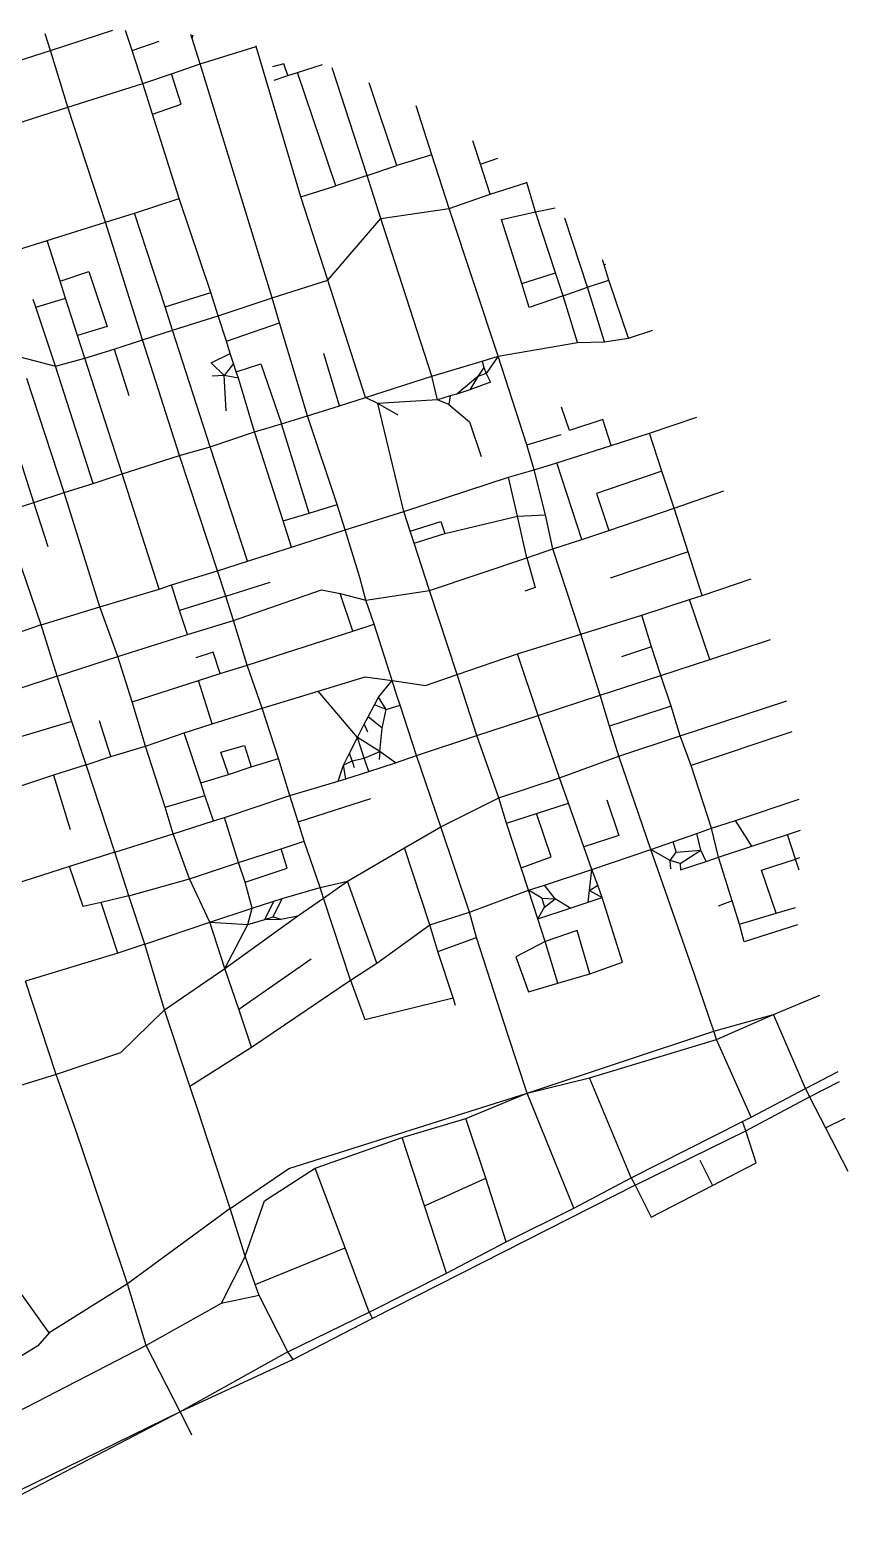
# Model space of a CAD drawing. Header units: metres. Extents: x 629045 to 631985, y 4832799 to 4835495.
# Drawn here: x 630681 to 631985, y 4833102 to 4835495 of the extents above; entities that cross this region are included whole.
import ezdxf

# ---------------------------------------------------------------- set-up
doc = ezdxf.new("R2010")
doc.units = ezdxf.units.M

msp = doc.modelspace()

# ---------------------------------------------------------------- linework, layer by layer
at = {"layer": 'ROADS'}
for points in [[(630713.3, 4835462.6), (630704.8, 4835489)], [(630713.3, 4835462.6), (630812.8, 4835495.3)], [(630843.2, 4835462.8), (630832.7, 4835494.8)], [(630843.2, 4835462.8), (630886.7, 4835477.5)], [(630938.9, 4835481.7), (630936.9, 4835488)], [(630938.9, 4835481.7), (630940.9, 4835487.5)], [(630952, 4835441.2), (630938.9, 4835481.7)], [(630952, 4835441.2), (631040.9, 4835469.3)], [(631040.9, 4835469.3), (631040.9, 4835470.1)], [(631040.9, 4835469.3), (631042.4, 4835469.8)], [(631112.5, 4835229.4), (631040.9, 4835469.3)], [(630494.8, 4835393.1), (630713.3, 4835462.6)], [(630740.7, 4835372.5), (630713.3, 4835462.6)], [(630860.4, 4835410.1), (630843.2, 4835462.8)], [(630906.3, 4835425.7), (630952, 4835441.2)], [(631066.8, 4835068.8), (630952, 4835441.2)], [(631091.7, 4835422.6), (631085.3, 4835441.4), (631067.3, 4835436.5)], [(630860.4, 4835410.1), (630906.3, 4835425.7)], [(630875.7, 4835361.4), (630921.6, 4835377.1), (630906.3, 4835425.7)], [(631069.8, 4835415.4), (631091.7, 4835422.6)], [(631091.7, 4835422.6), (631107.2, 4835427.4)], [(631107.2, 4835427.4), (631146.7, 4835440.2)], [(631168, 4835247.1), (631107.2, 4835427.4)], [(631218.2, 4835263.6), (631162.1, 4835435.1)], [(630740.7, 4835372.5), (630860.4, 4835410.1)], [(630875.7, 4835361.4), (630860.4, 4835410.1)], [(631265.5, 4835279.3), (631221.1, 4835411)], [(630556.3, 4835313.6), (630740.7, 4835372.5)], [(630801, 4835189.4), (630740.7, 4835372.5)], [(631321.3, 4835296.7), (631296.3, 4835374.3)], [(630918.2, 4835226.6), (630875.7, 4835361.4)], [(631398.8, 4835281.6), (631386.7, 4835318.9)], [(631218.2, 4835263.6), (631265.5, 4835279.3)], [(631321.3, 4835296.7), (631265.5, 4835279.3)], [(631349.1, 4835210.7), (631321.3, 4835296.7)], [(631398.8, 4835281.6), (631426.4, 4835291.3)], [(631414.4, 4835233.7), (631398.8, 4835281.6)], [(631218.2, 4835263.6), (631168, 4835247.1)], [(631239.9, 4835194.8), (631218.2, 4835263.6)], [(631414.4, 4835233.7), (631472.7, 4835252.1)], [(631472.7, 4835252.1), (631472.5, 4835252.8)], [(631472.7, 4835252.1), (631473.1, 4835252.2)], [(631486.3, 4835205.6), (631472.7, 4835252.1)], [(630847.1, 4835203.3), (630918.2, 4835226.6)], [(630968.8, 4835077.2), (630918.2, 4835226.6)], [(631112.5, 4835229.4), (631168, 4835247.1)], [(631155.6, 4835096.8), (631112.5, 4835229.4)], [(631349.1, 4835210.7), (631414.4, 4835233.7)], [(630801, 4835189.4), (630847.1, 4835203.3)], [(630896.3, 4835054.5), (630847.1, 4835203.3)], [(631239.9, 4835194.8), (631349.1, 4835210.7)], [(631427.1, 4834975.4), (631349.1, 4835210.7)], [(631464.5, 4835091.3), (631432.5, 4835193.3), (631486.3, 4835205.6)], [(631486.3, 4835205.6), (631517.6, 4835212)], [(631518.5, 4835108.6), (631486.3, 4835205.6)], [(630708.1, 4835160.1), (630801, 4835189.4)], [(630859.8, 4835001.9), (630801, 4835189.4)], [(631155.6, 4835096.8), (631239.9, 4835194.8)], [(631321.1, 4834943.6), (631239.9, 4835194.8)], [(631569.6, 4835085.7), (631533.5, 4835195.6)], [(630614.6, 4835130.7), (630708.1, 4835160.1)], [(630728.8, 4835094.9), (630708.1, 4835160.1)], [(630728.8, 4835094.9), (630774.5, 4835110.8), (630803.5, 4835022.9), (630756.5, 4835008.6)], [(631464.5, 4835091.3), (631518.5, 4835108.6)], [(631530.5, 4835071.9), (631518.5, 4835108.6)], [(631595.8, 4835120.9), (631593.4, 4835129)], [(631595.8, 4835120.9), (631598.7, 4835122.3)], [(631603.4, 4835096.7), (631595.8, 4835120.9)], [(630737.4, 4835067.9), (630728.8, 4835094.9)], [(631066.8, 4835068.8), (631155.6, 4835096.8)], [(631215.5, 4834909.6), (631155.6, 4835096.8)], [(631530.5, 4835071.9), (631476.5, 4835053.2), (631464.5, 4835091.3)], [(631530.5, 4835071.9), (631569.6, 4835085.7)], [(631569.6, 4835085.7), (631603.4, 4835096.7)], [(631596.7, 4834998.3), (631569.6, 4835085.7)], [(631634.5, 4835004.4), (631603.4, 4835096.7)], [(630689.9, 4835053.6), (630685.8, 4835065.9)], [(630689.9, 4835053.6), (630737.4, 4835067.9)], [(630756.5, 4835008.6), (630737.4, 4835067.9)], [(630896.3, 4835054.5), (630968.8, 4835077.2)], [(630980.7, 4835039.8), (630968.8, 4835077.2)], [(630980.7, 4835039.8), (631066.8, 4835068.8)], [(631078.6, 4835029), (631066.8, 4835068.8)], [(631553.4, 4834997.2), (631530.5, 4835071.9)], [(630721.1, 4834959.7), (630689.9, 4835053.6)], [(630908, 4835017.3), (630896.3, 4835054.5)], [(630908, 4835017.3), (630980.7, 4835039.8)], [(630993.6, 4834999.7), (630980.7, 4835039.8)], [(630859.8, 4835001.9), (630908, 4835017.3)], [(630967.9, 4834831.3), (630908, 4835017.3)], [(630993.6, 4834999.7), (631078.6, 4835029)], [(631122.9, 4834880.4), (631078.6, 4835029)], [(631634.5, 4835004.4), (631673.3, 4835016.9)], [(630767.9, 4834972.7), (630756.5, 4835008.6)], [(630767.9, 4834972.7), (630814.8, 4834986.8)], [(630814.8, 4834986.8), (630859.8, 4835001.9)], [(630814.8, 4834986.8), (630838, 4834913)], [(630918.9, 4834817.3), (630859.8, 4835001.9)], [(630999.9, 4834980.1), (630993.6, 4834999.7)], [(631427.1, 4834975.4), (631553.4, 4834997.2)], [(631553.4, 4834997.2), (631596.7, 4834998.3)], [(631596.7, 4834998.3), (631634.5, 4835004.4)], [(630664.5, 4834974.7), (630721.1, 4834959.7)], [(630721.1, 4834959.7), (630767.9, 4834972.7)], [(630827.7, 4834787.9), (630767.9, 4834972.7)], [(630990.1, 4834945), (630969.2, 4834964.9), (630999.9, 4834980.1)], [(631005.2, 4834963.8), (630990.1, 4834945)], [(631005.2, 4834963.8), (630999.9, 4834980.1)], [(631009.4, 4834950.9), (631005.2, 4834963.8)], [(631009.4, 4834950.9), (631048.6, 4834963.6), (631081.5, 4834868)], [(631174, 4834896.7), (631148.9, 4834980)], [(631321.1, 4834943.6), (631401.3, 4834967.7)], [(631401.3, 4834967.7), (631427.1, 4834975.4)], [(631401.3, 4834967.7), (631404.3, 4834957.7)], [(631427.1, 4834975.4), (631407.6, 4834947.9)], [(631472.6, 4834834.1), (631427.1, 4834975.4)], [(630735.1, 4834758.6), (630675.4, 4834940.3)], [(630781.2, 4834773), (630721.1, 4834959.7)], [(630990.1, 4834945), (630970.8, 4834943.7)], [(630993.2, 4834888.7), (630990.1, 4834945)], [(631012.8, 4834940.8), (630990.1, 4834945)], [(631012.8, 4834940.8), (631009.4, 4834950.9)], [(631038.3, 4834855.1), (631012.8, 4834940.8)], [(631215.5, 4834909.6), (631321.1, 4834943.6)], [(631330.5, 4834905.8), (631321.1, 4834943.6)], [(631394.4, 4834943.2), (631360.9, 4834915.2)], [(631407.6, 4834947.9), (631414.7, 4834934.1), (631382, 4834922)], [(631394.4, 4834943.2), (631382, 4834922)], [(631404.3, 4834957.7), (631394.4, 4834943.2)], [(631407.6, 4834947.9), (631394.4, 4834943.2)], [(631404.3, 4834957.7), (631407.6, 4834947.9)], [(630686.6, 4834742.4), (630628.3, 4834924.4)], [(631360.9, 4834915.2), (631350.4, 4834912.2)], [(631382, 4834922), (631360.9, 4834915.2)], [(631122.9, 4834880.4), (631174, 4834896.7)], [(631174, 4834896.7), (631215.5, 4834909.6)], [(631235.3, 4834900.4), (631215.5, 4834909.6)], [(631330.5, 4834905.8), (631235.3, 4834900.4)], [(631276.7, 4834728.3), (631235.3, 4834900.4)], [(631267.6, 4834881.7), (631235.3, 4834900.4)], [(631350.4, 4834912.2), (631330.5, 4834905.8)], [(631348.3, 4834898.4), (631330.5, 4834905.8)], [(631350.4, 4834912.2), (631348.3, 4834898.4)], [(631348.3, 4834898.4), (631381.1, 4834871.2), (631399.8, 4834815.7)], [(631607.2, 4834833.5), (631594, 4834874.7), (631540.8, 4834857.3), (631527.7, 4834894.4)], [(631038.3, 4834855.1), (631081.5, 4834868)], [(631081.5, 4834868), (631122.9, 4834880.4)], [(631125.6, 4834725.6), (631081.5, 4834868)], [(631170.2, 4834739.1), (631122.9, 4834880.4)], [(631668.2, 4834852.9), (631743.5, 4834878.3)], [(630967.9, 4834831.3), (631038.3, 4834855.1)], [(631084, 4834713), (631038.3, 4834855.1)], [(631472.6, 4834834.1), (631527.2, 4834851)], [(631607.2, 4834833.5), (631668.2, 4834852.9)], [(631687.8, 4834792.2), (631668.2, 4834852.9)], [(630918.9, 4834817.3), (630967.9, 4834831.3)], [(631027.3, 4834648.9), (630967.9, 4834831.3)], [(631484.1, 4834794.6), (631472.6, 4834834.1)], [(631520.3, 4834805.9), (631607.2, 4834833.5)], [(630827.7, 4834787.9), (630918.9, 4834817.3)], [(630979.6, 4834633.8), (630918.9, 4834817.3)], [(631484.1, 4834794.6), (631520.3, 4834805.9)], [(631560.3, 4834683.4), (631520.3, 4834805.9)], [(630735.1, 4834758.6), (630781.2, 4834773)], [(630781.2, 4834773), (630827.7, 4834787.9)], [(630886.6, 4834604.6), (630827.7, 4834787.9)], [(631276.7, 4834728.3), (631443.6, 4834782.6)], [(631443.6, 4834782.6), (631484.1, 4834794.6)], [(631457.7, 4834720.6), (631443.6, 4834782.6)], [(631502.2, 4834722.9), (631484.1, 4834794.6)], [(631687.8, 4834792.2), (631583.6, 4834756.7), (631603.2, 4834698)], [(631707.6, 4834733.3), (631687.8, 4834792.2)], [(630686.6, 4834742.4), (630735.1, 4834758.6)], [(630792, 4834576.2), (630735.1, 4834758.6)], [(631707.6, 4834733.3), (631786.8, 4834760.8)], [(630637.3, 4834726.6), (630686.6, 4834742.4)], [(630698.5, 4834547.5), (630637.3, 4834726.6)], [(630709.4, 4834671.9), (630686.6, 4834742.4)], [(631084, 4834713), (631125.6, 4834725.6)], [(631125.6, 4834725.6), (631170.2, 4834739.1)], [(631182.9, 4834698.8), (631170.2, 4834739.1)], [(631182.9, 4834698.8), (631276.7, 4834728.3)], [(631286.4, 4834697), (631276.7, 4834728.3)], [(631603.2, 4834698), (631707.6, 4834733.3)], [(631729.8, 4834663.8), (631707.6, 4834733.3)], [(631097.6, 4834671.3), (631084, 4834713)], [(631286.4, 4834697), (631335.8, 4834712.4), (631342.1, 4834693.3)], [(631342.1, 4834693.3), (631457.7, 4834720.6)], [(631457.7, 4834720.6), (631502.2, 4834722.9)], [(631472.8, 4834654.5), (631457.7, 4834720.6)], [(631514, 4834668.5), (631502.2, 4834722.9)], [(631097.6, 4834671.3), (631182.9, 4834698.8)], [(631206.2, 4834623), (631182.9, 4834698.8)], [(631292.9, 4834677.8), (631286.4, 4834697)], [(631292.9, 4834677.8), (631342.1, 4834693.3)], [(631317.5, 4834602.5), (631292.9, 4834677.8)], [(631514, 4834668.5), (631560.3, 4834683.4)], [(631560.3, 4834683.4), (631603.2, 4834698)], [(631027.3, 4834648.9), (631097.6, 4834671.3)], [(631317.5, 4834602.5), (631472.8, 4834654.5)], [(631472.8, 4834654.5), (631486, 4834606.8), (631469.5, 4834601.4)], [(631472.8, 4834654.5), (631514, 4834668.5)], [(631558.8, 4834532.9), (631514, 4834668.5)], [(631729.8, 4834663.8), (631605.4, 4834621.8)], [(631752, 4834594.4), (631729.8, 4834663.8)], [(630906.3, 4834611.3), (630979.6, 4834633.8)], [(630979.6, 4834633.8), (631027.3, 4834648.9)], [(630992.8, 4834593.3), (630979.6, 4834633.8)], [(630792, 4834576.2), (630886.6, 4834604.6)], [(630886.6, 4834604.6), (630906.3, 4834611.3)], [(630919.1, 4834570.6), (630906.3, 4834611.3)], [(630992.8, 4834593.3), (631063.6, 4834615.6)], [(631216.2, 4834587), (631206.2, 4834623)], [(631752, 4834594.4), (631830.4, 4834620.9)], [(630992.8, 4834593.3), (630919.1, 4834570.6)], [(631005.2, 4834554.6), (630992.8, 4834593.3)], [(631005.2, 4834554.6), (631145.5, 4834603.3)], [(631145.5, 4834603.3), (631175, 4834597.6)], [(631195, 4834537.6), (631175, 4834597.6)], [(631175, 4834597.6), (631216.2, 4834587)], [(631216.2, 4834587), (631317.5, 4834602.5)], [(631229.1, 4834548.6), (631216.2, 4834587)], [(631361.6, 4834468.4), (631317.5, 4834602.5)], [(631655.8, 4834563.2), (631732.2, 4834588)], [(631732.2, 4834588), (631752, 4834594.4)], [(631764.4, 4834492.3), (631732.2, 4834588)], [(630698.5, 4834547.5), (630792, 4834576.2)], [(630820.4, 4834496.9), (630792, 4834576.2)], [(630931.6, 4834531.9), (630919.1, 4834570.6)], [(631558.8, 4834532.9), (631655.8, 4834563.2)], [(631671.6, 4834512.3), (631655.8, 4834563.2)], [(630698.5, 4834547.5), (630582.9, 4834507.9)], [(630724, 4834465.7), (630698.5, 4834547.5)], [(630820.4, 4834496.9), (630931.6, 4834531.9)], [(630931.6, 4834531.9), (631005.2, 4834554.6)], [(631026.9, 4834483.5), (631005.2, 4834554.6)], [(631026.9, 4834483.5), (631195, 4834537.6)], [(631195, 4834537.6), (631229.1, 4834548.6)], [(631257.9, 4834458.9), (631229.1, 4834548.6)], [(631458, 4834501.6), (631558.8, 4834532.9)], [(631589.6, 4834435.3), (631558.8, 4834532.9)], [(631671.6, 4834512.3), (631623.4, 4834496.5)], [(631686.5, 4834466.8), (631671.6, 4834512.3)], [(631764.4, 4834492.3), (631860.9, 4834524.2)], [(630724, 4834465.7), (630820.4, 4834496.9)], [(630843.5, 4834424.8), (630820.4, 4834496.9)], [(630983.7, 4834470), (630972.8, 4834503.8), (630945.1, 4834495)], [(631361.6, 4834468.4), (631458, 4834501.6)], [(631490.7, 4834403.2), (631458, 4834501.6)], [(631686.5, 4834466.8), (631764.4, 4834492.3)], [(630724, 4834465.7), (630533.9, 4834403.2)], [(630747.2, 4834393.5), (630724, 4834465.7)], [(630949.2, 4834458.7), (630983.7, 4834470)], [(630983.7, 4834470), (631026.9, 4834483.5)], [(631050.5, 4834414.9), (631026.9, 4834483.5)], [(631139.8, 4834442.1), (631215.1, 4834464.7), (631257.9, 4834458.9)], [(631311, 4834450.9), (631361.6, 4834468.4)], [(631392.9, 4834371.3), (631361.6, 4834468.4)], [(631589.6, 4834435.3), (631686.5, 4834466.8)], [(631702.8, 4834418.2), (631686.5, 4834466.8)], [(630843.5, 4834424.8), (630949.2, 4834458.7)], [(630971.2, 4834389.9), (630949.2, 4834458.7)], [(631050.5, 4834414.9), (631139.8, 4834442.1)], [(631202.8, 4834368), (631139.8, 4834442.1)], [(631236.1, 4834432.5), (631257.9, 4834458.9)], [(631265.5, 4834434.9), (631257.9, 4834458.9)], [(631257.9, 4834458.9), (631311, 4834450.9)], [(630864.7, 4834354), (630843.5, 4834424.8)], [(630971.2, 4834389.9), (631050.5, 4834414.9)], [(631076.6, 4834334.5), (631050.5, 4834414.9)], [(631219.9, 4834401), (631229.8, 4834420.2)], [(631229.8, 4834420.2), (631236.1, 4834432.5)], [(631248.3, 4834412.8), (631229.8, 4834420.2)], [(631248.3, 4834412.8), (631236.1, 4834432.5)], [(631242.2, 4834382.7), (631248.3, 4834412.8)], [(631248.3, 4834412.8), (631270.8, 4834419.4)], [(631270.8, 4834419.4), (631265.5, 4834434.9)], [(631296.9, 4834339.1), (631270.8, 4834419.4)], [(631490.7, 4834403.2), (631589.6, 4834435.3)], [(631604.5, 4834386.2), (631589.6, 4834435.3)], [(631702.8, 4834418.2), (631604.5, 4834386.2)], [(631717, 4834370.8), (631702.8, 4834418.2)], [(631717, 4834370.8), (631887, 4834426.7)], [(630747.2, 4834393.5), (630556.4, 4834336.5)], [(630770, 4834324.7), (630747.2, 4834393.5)], [(630809.3, 4834337.7), (630791.4, 4834394.6)], [(630926.6, 4834375.5), (630971.2, 4834389.9)], [(631202.8, 4834368), (631213.4, 4834389.2)], [(631213.4, 4834389.2), (631219.9, 4834401)], [(631213.4, 4834389.2), (631218.4, 4834376.9)], [(631242.2, 4834382.7), (631219.9, 4834401)], [(631392.9, 4834371.3), (631490.7, 4834403.2)], [(631524.9, 4834303.7), (631490.7, 4834403.2)], [(630864.7, 4834354), (630926.6, 4834375.5)], [(630953, 4834296), (630926.6, 4834375.5)], [(631190.1, 4834343), (631202.8, 4834368)], [(631213.5, 4834335.3), (631202.8, 4834368)], [(631238.2, 4834345.6), (631202.8, 4834368)], [(631238.2, 4834345.6), (631242.2, 4834382.7)], [(631296.9, 4834339.1), (631392.9, 4834371.3)], [(631427.8, 4834272.1), (631392.9, 4834371.3)], [(631619.5, 4834338.3), (631604.5, 4834386.2)], [(631619.5, 4834338.3), (631717, 4834370.8)], [(631734.6, 4834323.2), (631717, 4834370.8)], [(631895.2, 4834377.2), (631734.6, 4834323.2)], [(630809.3, 4834337.7), (630864.7, 4834354)], [(630896, 4834256.8), (630864.7, 4834354)], [(630996.9, 4834309.3), (630985, 4834344.6), (631022.8, 4834355.4), (631033.4, 4834321.2)], [(631180.2, 4834323.7), (631190.1, 4834343)], [(631194.1, 4834330.7), (631190.1, 4834343)], [(631213.5, 4834335.3), (631238.2, 4834345.6)], [(631238.2, 4834345.6), (631237.5, 4834332.9)], [(631263.2, 4834327.5), (631238.2, 4834345.6)], [(630770, 4834324.7), (630718.1, 4834308)], [(630770, 4834324.7), (630809.3, 4834337.7)], [(630815.7, 4834185.1), (630770, 4834324.7)], [(630996.9, 4834309.3), (631033.4, 4834321.2)], [(631033.4, 4834321.2), (631076.6, 4834334.5)], [(631094.7, 4834275.5), (631076.6, 4834334.5)], [(631172.1, 4834298.2), (631180.2, 4834323.7)], [(631180.2, 4834323.7), (631194.1, 4834330.7)], [(631184.1, 4834302), (631180.2, 4834323.7)], [(631194.1, 4834330.7), (631213.5, 4834335.3)], [(631194.1, 4834330.7), (631197.5, 4834320.3)], [(631220.6, 4834313.7), (631213.5, 4834335.3)], [(631220.6, 4834313.7), (631263.2, 4834327.5)], [(631263.2, 4834327.5), (631296.9, 4834339.1)], [(631335.4, 4834225.7), (631296.9, 4834339.1)], [(631524.9, 4834303.7), (631619.5, 4834338.3)], [(631670.2, 4834189.5), (631619.5, 4834338.3)], [(631767.3, 4834223.6), (631734.6, 4834323.2)], [(630718.1, 4834308), (630581.3, 4834263)], [(630718.1, 4834308), (630744.5, 4834221.2)], [(630953, 4834296), (630996.9, 4834309.3)], [(630959.3, 4834275.7), (630953, 4834296)], [(631094.7, 4834275.5), (631172.1, 4834298.2)], [(631172.1, 4834298.2), (631184.1, 4834302)], [(631184.1, 4834302), (631220.6, 4834313.7)], [(631427.8, 4834272.1), (631524.9, 4834303.7)], [(631539.2, 4834263.4), (631524.9, 4834303.7)], [(630896, 4834256.8), (630959.3, 4834275.7)], [(630973, 4834235.3), (630959.3, 4834275.7)], [(630990.5, 4834240.8), (631094.7, 4834275.5)], [(631108, 4834233.4), (631094.7, 4834275.5)], [(631108, 4834233.4), (631223.9, 4834270.7)], [(631335.4, 4834225.7), (631427.8, 4834272.1)], [(631440.2, 4834231.4), (631427.8, 4834272.1)], [(631600, 4834268.9), (631619.1, 4834212), (631563.5, 4834193.8)], [(631805.3, 4834235.9), (631906.9, 4834270)], [(630908.9, 4834214.4), (630896, 4834256.8)], [(631440.2, 4834231.4), (631488.2, 4834246.9)], [(631463.4, 4834160.3), (631511.3, 4834177.9), (631488.2, 4834246.9)], [(631488.2, 4834246.9), (631539.2, 4834263.4)], [(631563.5, 4834193.8), (631539.2, 4834263.4)], [(630908.9, 4834214.4), (630973, 4834235.3)], [(630973, 4834235.3), (630990.5, 4834240.8)], [(631013.1, 4834168.8), (630990.5, 4834240.8)], [(631117.7, 4834202.7), (631108, 4834233.4)], [(631277.5, 4834192.4), (631335.4, 4834225.7)], [(631381.2, 4834089.6), (631335.4, 4834225.7)], [(631463.4, 4834160.3), (631440.2, 4834231.4)], [(631743.9, 4834215.3), (631767.3, 4834223.6)], [(631767.3, 4834223.6), (631805.3, 4834235.9)], [(631778.4, 4834177.1), (631767.3, 4834223.6)], [(631831.3, 4834194.7), (631805.3, 4834235.9)], [(631888.1, 4834213.7), (631908.9, 4834220.6)], [(630815.7, 4834185.1), (630908.9, 4834214.4)], [(630934.7, 4834142.9), (630908.9, 4834214.4)], [(631080.8, 4834190.9), (631117.7, 4834202.7)], [(631143, 4834129.2), (631117.7, 4834202.7)], [(631670.2, 4834189.5), (631705.2, 4834201.8)], [(631705.2, 4834201.8), (631743.9, 4834215.3)], [(631705.2, 4834201.8), (631710.8, 4834185.3)], [(631750.2, 4834188.5), (631743.9, 4834215.3)], [(631831.3, 4834194.7), (631888.1, 4834213.7)], [(631900.8, 4834174.2), (631888.1, 4834213.7)], [(630815.7, 4834185.1), (630743.4, 4834162.5)], [(630837.9, 4834115.7), (630815.7, 4834185.1)], [(631013.1, 4834168.8), (631080.8, 4834190.9)], [(631023.7, 4834137.5), (631090.6, 4834159.9), (631080.8, 4834190.9)], [(631186.6, 4834139), (631277.5, 4834192.4)], [(631317.8, 4834069.3), (631277.5, 4834192.4)], [(631576.1, 4834157.6), (631563.5, 4834193.8)], [(631576.1, 4834157.6), (631670.2, 4834189.5)], [(631740.1, 4833990.4), (631670.2, 4834189.5)], [(631701.3, 4834172), (631670.2, 4834189.5)], [(631701.3, 4834172), (631710.8, 4834185.3)], [(631710.8, 4834185.3), (631750.2, 4834188.5)], [(631716.9, 4834167.4), (631750.2, 4834188.5)], [(631758.5, 4834170.5), (631750.2, 4834188.5)], [(631758.5, 4834170.5), (631778.4, 4834177.1)], [(631778.4, 4834177.1), (631831.3, 4834194.7)], [(631800.2, 4834107.7), (631778.4, 4834177.1)], [(631870.1, 4834088.1), (631846.8, 4834156.4), (631900.8, 4834174.2)], [(631907.5, 4834176.5), (631900.8, 4834174.2)], [(631906.9, 4834156.4), (631900.8, 4834174.2)], [(630743.4, 4834162.5), (630625.7, 4834124.7)], [(630793.9, 4834104.9), (630765.5, 4834098.5), (630743.4, 4834162.5)], [(630934.7, 4834142.9), (631013.1, 4834168.8)], [(631023.7, 4834137.5), (631013.1, 4834168.8)], [(631475.1, 4834124.6), (631463.4, 4834160.3)], [(631500.7, 4834132.9), (631576.1, 4834157.6)], [(631572.4, 4834124.4), (631576.1, 4834157.6)], [(631586, 4834132.5), (631576.1, 4834157.6)], [(631716.9, 4834167.4), (631701.3, 4834172)], [(631702.3, 4834158.9), (631701.3, 4834172)], [(631716.9, 4834167.4), (631717.6, 4834157), (631758.5, 4834170.5)], [(630837.9, 4834115.7), (630934.7, 4834142.9)], [(630967.4, 4834073.7), (630934.7, 4834142.9)], [(631034.7, 4834096.3), (631023.7, 4834137.5)], [(631082.6, 4834111.6), (631143, 4834129.2)], [(631143, 4834129.2), (631186.6, 4834139)], [(631148.4, 4834112.1), (631143, 4834129.2)], [(631148.4, 4834112.1), (631186.6, 4834139)], [(631233.3, 4834008.5), (631186.6, 4834139)], [(631475.1, 4834124.6), (631500.7, 4834132.9)], [(631517.9, 4834111), (631500.7, 4834132.9)], [(631572.4, 4834124.4), (631586, 4834132.5)], [(631592.9, 4834113.3), (631586, 4834132.5)], [(630837.9, 4834115.7), (630793.9, 4834104.9)], [(630820.5, 4834024.6), (630793.9, 4834104.9)], [(630863.5, 4834038.7), (630837.9, 4834115.7)], [(631034.7, 4834096.3), (631069.5, 4834107.2)], [(631055.2, 4834078.1), (631069.5, 4834107.2)], [(631068.2, 4834082.3), (631082.6, 4834111.6)], [(631069.5, 4834107.2), (631082.6, 4834111.6)], [(631107.8, 4834083.8), (631148.4, 4834112.1)], [(631191.8, 4833981.2), (631148.4, 4834112.1)], [(631381.2, 4834089.6), (631475.1, 4834124.6)], [(631490.4, 4834078.9), (631475.1, 4834124.6)], [(631496.7, 4834111.8), (631475.1, 4834124.6)], [(631496.7, 4834111.8), (631500.9, 4834097.5)], [(631496.7, 4834111.8), (631517.9, 4834111)], [(631500.9, 4834097.5), (631517.9, 4834111)], [(631541.9, 4834096.2), (631517.9, 4834111)], [(631541.9, 4834096.2), (631570.6, 4834105.8)], [(631570.6, 4834105.8), (631572.4, 4834124.4)], [(631570.6, 4834105.8), (631592.9, 4834113.3)], [(631572.4, 4834124.4), (631592.9, 4834113.3)], [(631573.1, 4833991.6), (631625.1, 4834010.3), (631592.9, 4834113.3)], [(631800.2, 4834107.7), (631777.7, 4834099.5)], [(631811.7, 4834070.7), (631800.2, 4834107.7)], [(630967.4, 4834073.7), (631034.7, 4834096.3)], [(630991.2, 4834000), (631107.8, 4834083.8)], [(631028, 4834070.3), (631034.7, 4834096.3)], [(631028, 4834070.3), (631055.2, 4834078.1)], [(631055.2, 4834078.1), (631068.2, 4834082.3)], [(631055.2, 4834078.1), (631080.6, 4834078.6)], [(631068.2, 4834082.3), (631080.6, 4834078.6)], [(631080.6, 4834078.6), (631107.8, 4834083.8)], [(631317.8, 4834069.3), (631381.2, 4834089.6)], [(631392.3, 4834049.6), (631381.2, 4834089.6)], [(631490.4, 4834078.9), (631500.9, 4834097.5)], [(631490.4, 4834078.9), (631541.9, 4834096.2)], [(631502, 4834043), (631490.4, 4834078.9)], [(631811.7, 4834070.7), (631870.1, 4834088.1)], [(631870.1, 4834088.1), (631901.2, 4834097.3)], [(630863.5, 4834038.7), (630967.4, 4834073.7)], [(630991.2, 4834000), (630967.4, 4834073.7)], [(630967.4, 4834073.7), (631028, 4834070.3)], [(630991.2, 4834000), (631028, 4834070.3)], [(631233.3, 4834008.5), (631317.8, 4834069.3)], [(631330.9, 4834027.1), (631317.8, 4834069.3)], [(631573.1, 4833991.6), (631553, 4834060.3), (631502, 4834043)], [(631904, 4834069.5), (631819.3, 4834042.4), (631811.7, 4834070.7)], [(630863.5, 4834038.7), (630820.5, 4834024.6)], [(630894.8, 4833934.1), (630863.5, 4834038.7)], [(631330.9, 4834027.1), (631392.3, 4834049.6)], [(631442.6, 4833894.8), (631392.3, 4834049.6)], [(631502, 4834043), (631454.9, 4834018.4), (631475.1, 4833962.9), (631522.1, 4833976.6)], [(631522.1, 4833976.6), (631502, 4834043)], [(630820.5, 4834024.6), (630673.5, 4833979.7)], [(631013.5, 4833935), (631128.9, 4834015.2)], [(631191.8, 4833981.2), (631233.3, 4834008.5)], [(631355, 4833953.1), (631330.9, 4834027.1)], [(630894.8, 4833934.1), (630991.2, 4834000)], [(631013.5, 4833935), (630991.2, 4834000)], [(631522.1, 4833976.6), (631573.1, 4833991.6)], [(631770.9, 4833899.9), (631740.1, 4833990.4)], [(630722.5, 4833831), (630673.5, 4833979.7)], [(631033.9, 4833874.4), (631191.8, 4833981.2)], [(631191.8, 4833981.2), (631214.3, 4833918.8), (631355, 4833953.1)], [(631865.9, 4833926.5), (631939.8, 4833957.5)], [(630894.8, 4833934.1), (630825, 4833865.7), (630722.5, 4833831)], [(630935.2, 4833812.6), (630894.8, 4833934.1)], [(631033.9, 4833874.4), (631013.5, 4833935)], [(631359, 4833940.9), (631355, 4833953.1)], [(631770.9, 4833899.9), (631865.9, 4833926.5)], [(631775.2, 4833886.8), (631865.9, 4833926.5)], [(631916.7, 4833808.6), (631865.9, 4833926.5)], [(631473, 4833801.4), (631442.6, 4833894.8)], [(631473, 4833801.4), (631770.9, 4833899.9)], [(631572.5, 4833825.6), (631775.2, 4833886.8)], [(631775.2, 4833886.8), (631770.9, 4833899.9)], [(631830.1, 4833763.3), (631775.2, 4833886.8)], [(630935.2, 4833812.6), (631033.9, 4833874.4)], [(630722.5, 4833831), (630454.9, 4833748.6)], [(630754.3, 4833740.6), (630722.5, 4833831)], [(631473, 4833801.4), (631572.5, 4833825.6)], [(631638.9, 4833666.5), (631572.5, 4833825.6)], [(631916.7, 4833808.6), (631968.9, 4833835.6)], [(631923.3, 4833795.7), (631971.3, 4833820.1)], [(630948, 4833774.6), (630935.2, 4833812.6)], [(630999.5, 4833617.8), (631093.4, 4833681.4), (631473, 4833801.4)], [(631375.5, 4833760.9), (631473, 4833801.4)], [(631547.4, 4833618.1), (631473, 4833801.4)], [(631821.9, 4833741.5), (631923.3, 4833795.7)], [(631830.1, 4833763.3), (631916.7, 4833808.6)], [(631916.7, 4833808.6), (631923.3, 4833795.7)], [(631923.3, 4833795.7), (631949, 4833745.9)], [(630964.1, 4833725.8), (630948, 4833774.6)], [(631274, 4833730.6), (631375.5, 4833760.9)], [(631407.1, 4833665.9), (631375.5, 4833760.9)], [(631638.9, 4833666.5), (631816.5, 4833756.4)], [(631816.5, 4833756.4), (631830.1, 4833763.3)], [(631821.9, 4833741.5), (631816.5, 4833756.4)], [(631949, 4833745.9), (631980.1, 4833761.6)], [(631949, 4833745.9), (631984.6, 4833677)], [(630778.7, 4833668.4), (630754.3, 4833740.6)], [(630999.5, 4833617.8), (630964.1, 4833725.8)], [(631135, 4833681.9), (631274, 4833730.6)], [(631309.7, 4833621.6), (631274, 4833730.6)], [(631645.4, 4833654.9), (631821.9, 4833741.5)], [(631768.9, 4833654.4), (631838.5, 4833690.5), (631821.9, 4833741.5)], [(631748.3, 4833694.5), (631768.9, 4833654.4)], [(631023.8, 4833541.6), (631054.6, 4833629.6), (631135, 4833681.9)], [(631182.8, 4833555), (631135, 4833681.9)], [(630836.2, 4833497.5), (630778.7, 4833668.4)], [(631645.4, 4833654.9), (631226.4, 4833442.3)], [(631309.7, 4833621.6), (631407.1, 4833665.9)], [(631439.7, 4833564.4), (631407.1, 4833665.9)], [(631547.4, 4833618.1), (631638.9, 4833666.5)], [(631638.9, 4833666.5), (631645.4, 4833654.9)], [(631645.4, 4833654.9), (631670.8, 4833603.6), (631768.9, 4833654.4)], [(630999.5, 4833617.8), (630836.2, 4833497.5)], [(631023.8, 4833541.6), (630999.5, 4833617.8)], [(631344.7, 4833514.4), (631309.7, 4833621.6)], [(631439.7, 4833564.4), (631547.4, 4833618.1)], [(631039.5, 4833496.6), (631182.8, 4833555)], [(631221.5, 4833452.4), (631182.8, 4833555)], [(631344.7, 4833514.4), (631439.7, 4833564.4)], [(631023.8, 4833541.6), (630985.4, 4833466.2)], [(631039.5, 4833496.6), (631023.8, 4833541.6)], [(630711.2, 4833419.3), (630641, 4833517.9), (630540.3, 4833485.9)], [(631221.5, 4833452.4), (631344.7, 4833514.4)], [(630836.2, 4833497.5), (630711.2, 4833419.3)], [(630865.9, 4833399.5), (630836.2, 4833497.5)], [(631046.1, 4833479), (630985.4, 4833466.2)], [(631046.1, 4833479), (631039.5, 4833496.6)], [(631091.8, 4833389), (631046.1, 4833479)], [(630985.4, 4833466.2), (630865.9, 4833399.5)], [(631091.8, 4833389), (631221.5, 4833452.4)], [(631226.4, 4833442.3), (631100.4, 4833376.7)], [(631221.5, 4833452.4), (631226.4, 4833442.3)], [(630711.2, 4833419.3), (630693.1, 4833398.9)], [(630693.1, 4833398.9), (630589.6, 4833334.9)], [(630865.9, 4833399.5), (630610, 4833267.5)], [(630920.1, 4833293.4), (630865.9, 4833399.5)], [(631091.8, 4833389), (630920.1, 4833293.4)], [(631100.4, 4833376.7), (631091.8, 4833389)], [(631100.4, 4833376.7), (630920.1, 4833293.4)], [(630920.1, 4833293.4), (630638.7, 4833146.8), (630448.4, 4833102.2)], [(630920.1, 4833293.4), (630662.7, 4833167.7)], [(630920.1, 4833293.4), (630938.1, 4833256.8)]]:
    msp.add_lwpolyline(points, dxfattribs=at)

doc.saveas('drawing.dxf')
